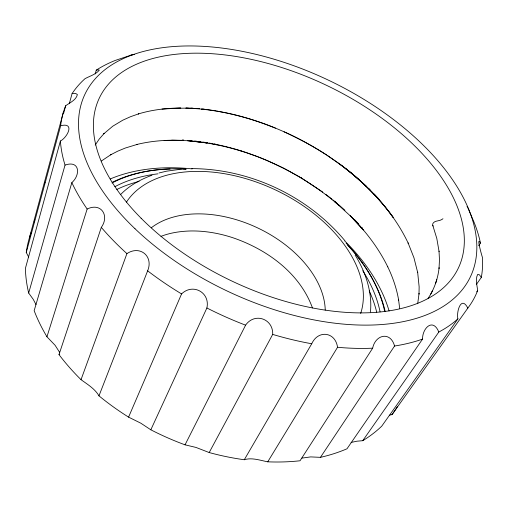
<?xml version="1.0" encoding="UTF-8"?>
<svg xmlns="http://www.w3.org/2000/svg" width="508" height="508" viewBox="0 0 508 508"><rect width="100%" height="100%" fill="white"/><g stroke="black" fill="none" stroke-linecap="round" stroke-linejoin="round"><path stroke-width="0.76" d="M370.459 312.001C372.389 291.948 365.544 271.971 355.136 255.067M301.93 458.108L310.667 456.902L320.446 457.352A203.143 135.426 25.3 0 0 346.983 448.786L422.548 339.109C422.294 328.301 432.93 317.449 438.81 332.041L362.731 440.696L356.914 441.198L351.091 442.449M417.684 303.752L419.049 293.548L418.998 294.1L419.138 286.861L417.64 272.155L417.709 272.656L413.95 257.772L408.095 242.926L408.267 243.319C392.906 210.807 367.22 184.321 338.512 163.208M98.977 395.853L147.631 270.827C153.765 256.356 140.018 244.888 126.917 253.613L81.026 379.679C87.459 384.346 94.952 388.836 98.977 395.853A203.143 135.426 25.3 0 0 128.588 417.132L140.843 423.202L150.825 429.8A203.143 135.426 25.3 0 0 185.039 444.83L195.974 447.427L209.194 452.552A203.143 135.426 25.3 0 0 244.291 459.74C251.752 457.308 260.229 460.369 267.748 461.823A203.143 135.426 25.3 0 0 300.025 460.769L372.662 348.183C375.342 334.601 390.512 331.006 394.564 346.012L320.446 457.352M428.085 298.399C434.2 289.293 437.928 278.676 439.096 267.786L439.033 268.376L439.477 259.829L439.02 251.123M29.343 237.985L63.424 112.097M34.169 221.971L34.792 219.678M44.329 184.499L44.952 182.207M63.614 113.379L65.684 105.734C69.825 102.673 76.244 100.051 77.4 94.552L75.578 93.421L72.06 93.65L69.348 103.562M28.651 257.023L26.251 252.463L60.655 125.749A225.857 126.409 25.3 0 1 65.697 105.734M60.655 125.749C75.381 122.009 67.329 137.528 60.389 141.014L25.4 268.395A203.143 135.426 25.3 0 0 28.677 293.04L33.261 299.377L35.992 304.597M28.67 293.04L65.037 165.094A225.857 126.409 25.3 0 1 60.395 141.014M95.18 73.933L96.279 70.123A225.857 126.409 25.3 0 1 115.36 60.395L131.483 55.01L130.061 55.505A225.857 126.409 25.3 0 1 134.556 54.356M65.037 165.094C79.839 159.918 80.696 174.86 71.85 182.632L34.157 310.674A203.143 135.426 25.3 0 0 46.952 336.779M71.857 182.632A225.857 126.409 25.3 0 0 87.154 209.042L46.946 336.779L55.099 345.3L59.506 352.171M436.645 280.162L436.785 279.718L435.489 283.705M81.032 379.679A203.143 135.426 25.3 0 1 58.998 354.609L101.302 227.381C109.76 215.729 101.092 202.19 87.147 209.042M128.581 417.132L181.559 293.922C192.862 282.892 210.363 292.506 206.889 307.981L150.825 429.8M185.039 444.83L245.58 325.164C254.616 312.191 273.355 318.7 272.694 334.404L209.194 452.552M432.168 291.446L432.391 291.027L430.365 294.761M244.291 459.74L311.728 343.757C318.072 329.654 335.407 331.762 337.547 347.281L267.748 461.823M95.206 145.078L99.162 139.148L104.21 133.375L103.772 133.814L112.763 126.206L122.777 120.193L130.518 116.707L138.786 113.805L138.297 113.951C152.032 109.772 166.434 108.121 180.765 108.071L162.014 109.061M478.682 245.707L480.473 243.091A225.857 126.409 25.3 0 0 473.983 222.066L467.912 207.924M476.307 284.556L481.317 277.438A225.857 126.409 25.3 0 0 482.435 257.346C482.289 257.518 475.856 234.709 480.473 243.091M476.733 291.833L477.647 290.538C477.139 285.35 475.05 279.197 477.73 274.352L479.444 274.815L481.317 277.438M389.75 415.131L392.005 414.598L467.83 308.108C461.004 294.786 456.171 312.464 457.911 318.853L381.737 426.161A203.143 135.426 25.3 0 1 362.731 440.696M120.733 194.443C129.356 185.515 140.456 179.483 152 175.196M101.378 160.998L111.049 154.572L110.579 154.845L117.685 151.194L125.254 148.057L137.389 144.342L136.944 144.456C151.841 140.799 167.297 139.738 182.594 140.398L164.103 140.449M58.992 354.609L59.684 354.14M161.011 236.347C170.345 232.727 180.384 231.261 190.354 230.975A99.625 66.478 25.3 0 1 232.581 237.642C266.757 249.218 299.784 272.98 312.458 307.931M159.093 172.961L166.522 171.19L182.201 169.05M96.279 70.123L98.679 69.856L99.289 70.193C95.79 74.422 89.827 76.079 85.077 78.632A225.857 126.409 25.3 0 0 72.066 93.65M170.097 108.375L186.83 108.141L196.247 108.636L185.871 108.121C216.675 108.979 247.009 116.599 275.482 128.143M191.764 168.618C249.911 168.764 307.753 196.05 344.926 240.741M171.647 140.183L188.557 140.735L207.181 142.958L187.452 140.672C243.084 145.097 296.488 169.037 338.779 205.13L334.797 201.746L351.345 216.827L363.391 229.921L350.164 215.671C365.239 230.651 378.403 247.745 387.769 266.878L387.604 266.522C392.798 277.235 396.704 288.608 398.685 300.361L398.602 299.891L399.663 308.337M182.194 139.96L183.75 140.03M190.868 107.982L193.053 108.134M189.236 140.443L191.599 140.665M197.428 108.477L199.625 108.687M206.794 109.677L201.498 109.087L204.146 109.385M194.526 140.97L196.564 141.205M202.971 109.042L204.94 109.277M198.603 141.453L200.647 141.732M206.254 109.43L215.748 110.852M202.686 142.018L207.474 142.773M216.516 110.979L226.695 112.947M208.845 143.021L212.268 143.631M212.166 143.821L217.164 144.805M214.465 144.069L222.701 145.847M214.332 144.043L215.703 144.316M227.349 113.087L231.191 113.944M223.368 146.006L226.708 146.818M231.807 114.09C265.513 121.977 297.618 136.214 326.657 154.978M231.521 148.076L236.334 149.435M227.406 146.996L230.905 147.911M237.026 149.644L239.801 150.476M241.141 150.889L240.494 150.679L245.936 152.444M246.621 152.673L257.48 156.591M258.153 156.839L266.23 160.128M266.871 160.395L284.016 168.383L301.479 178.016M284.093 131.801C326.511 151.016 365.697 179.362 393.141 217.361C379.933 199.015 363.842 182.867 346.081 168.923M300.622 177.495L322.739 192.088M327.285 155.404L342.43 166.033L351.542 173.196M325.749 194.329L331.915 199.123M333.032 200.025L337.458 203.689M352.66 174.117L366.274 186.169M339.09 205.08L344.945 210.299M368.979 188.766L370.046 189.821M374.231 194.056L378.784 198.907M354.578 219.64L358.432 223.698M361.702 227.298L362.629 228.333M467.017 206.407L467.5 207.131M432.803 225.476L436.791 238.404L439.096 251.682M433.21 226.054A3.918 2.673 -21.7 0 1 433.07 223.304A3.918 2.673 -21.7 0 1 436.27 221.196L439.166 220.542A6.585 4.521 -22.1 0 0 442.963 218.726M477.647 290.538A225.857 126.409 25.3 0 1 467.83 308.108M457.911 318.853A225.857 126.409 25.3 0 1 438.81 332.041M422.548 339.109A225.857 126.409 25.3 0 1 394.564 346.012M372.662 348.183A225.857 126.409 25.3 0 1 337.553 347.275M311.728 343.757A225.857 126.409 25.3 0 1 272.701 334.404M245.586 325.164A225.857 126.409 25.3 0 1 206.896 307.981M181.566 293.922A225.857 126.409 25.3 0 1 147.637 270.827M126.924 253.613A225.857 126.409 25.3 0 1 101.308 227.381M397.3 406.756A203.143 135.426 25.3 0 1 392.005 414.598M26.264 252.47A203.143 135.426 25.3 0 1 31.178 232.499M116.84 189.459A162.344 106.324 25.3 0 1 139.09 181.432M369.208 290.874A162.344 106.324 25.3 0 1 376.688 312.141M126.467 202.101A130.099 81.617 25.3 0 1 275.971 190.176A130.099 81.617 25.3 0 1 360.68 313.423M112.046 182.988A167.843 109.093 25.3 0 1 185.934 168.999M346.126 243.167A167.843 109.093 25.3 0 1 384.683 311.455M114.903 186.677A163.03 106.102 25.3 0 1 158.007 173.825M362.788 270.745A163.03 106.102 25.3 0 1 380.079 311.874M112.268 182.315A169.551 110.433 25.3 0 1 170.117 169.024M182.975 169.101A169.551 110.433 25.3 0 1 186.036 169.247M347.624 245.142A169.551 110.433 25.3 0 1 385.166 311.353M110.236 178.962A178.613 117.208 25.3 0 1 192.214 168.891M344.849 241.078A178.613 117.208 25.3 0 1 389.09 310.94M151.327 227.768A101.27 65.938 25.3 0 1 257.715 227.946A101.27 65.938 25.3 0 1 325.241 310.083M135.001 228.727A213.252 116.954 25.3 0 0 469.36 278.905A213.252 116.954 25.3 0 0 228.664 48.984A213.252 116.954 25.3 0 0 135.001 228.727M141.11 218.224A198.609 108.693 25.3 0 0 455.295 273.685A198.609 108.693 25.3 0 0 240.176 57.188A198.609 108.693 25.3 0 0 141.11 218.224"/></g></svg>
